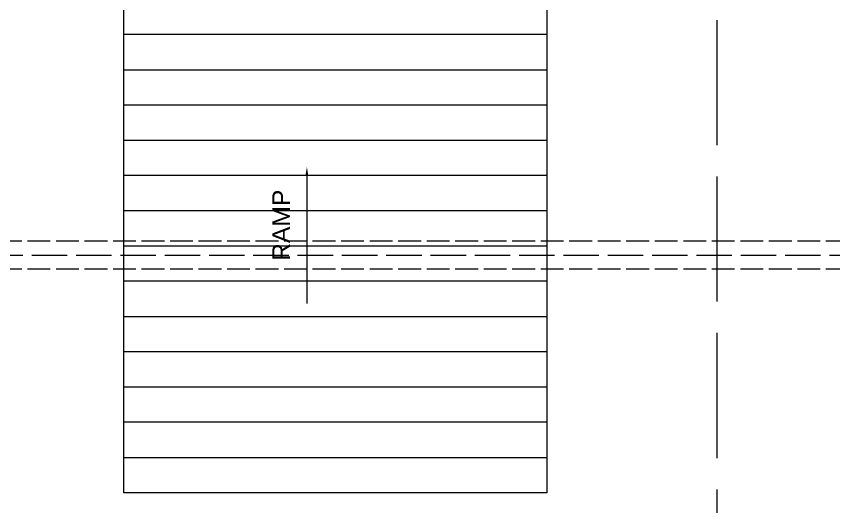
# Model space of a CAD drawing. Header units: inches. Extents: x 2602 to 127694, y 109 to 91908.
# Drawn here: x 24343 to 31301, y 19607 to 23780 of the extents above; entities that cross this region are included whole.
import ezdxf

# ---------------------------------------------------------------- set-up
doc = ezdxf.new("R2010")
doc.units = ezdxf.units.IN
doc.header["$MEASUREMENT"] = 0
doc.linetypes.add('PDF_IMPORT', pattern=[1, 0.8, -0.2])
doc.layers.add('PDF_Geometry', color=7, linetype='Continuous')
doc.layers.add('PDF_Solid Fills', color=7, linetype='Continuous', true_color=0x724639)
doc.layers.add('PDF_Text', color=230, linetype='Continuous', true_color=0xff007f)
doc.styles.add('PDF Arial', font='arial.ttf')

msp = doc.modelspace()

# ---------------------------------------------------------------- linework, layer by layer
at = {"layer": 'PDF_Geometry', "color": 30, "linetype": 'PDF_IMPORT', "lineweight": 0, "ltscale": 1331.743661, "true_color": 0xff7f00}
msp.add_lwpolyline([(30309.7, 17356.4), (30309.7, 79643.3)], dxfattribs=at)
at = {"layer": 'PDF_Geometry', "color": 15, "lineweight": 0, "true_color": 0x944a4a}
for points in [[(28859.9, 24225.1), (28859.9, 19724.7), (25258.3, 19724.7), (25258.3, 24225.1)], [(28859.9, 23624.8), (25258.3, 23624.8)], [(28859.9, 23323), (25258.3, 23323)], [(28859.9, 23024.5), (25258.3, 23024.5)], [(28859.9, 22722.7), (25258.3, 22722.7)], [(28859.9, 22424.2), (25258.3, 22424.2)], [(28859.9, 22125.8), (25258.3, 22125.8)], [(28859.9, 21824), (25258.3, 21824)], [(28859.9, 21525.5), (25258.3, 21525.5)], [(28859.9, 21223.7), (25258.3, 21223.7)], [(28859.9, 20925.2), (25258.3, 20925.2)], [(28859.9, 20623.4), (25258.3, 20623.4)], [(28859.9, 20324.9), (25258.3, 20324.9)], [(28859.9, 20023.2), (25258.3, 20023.2)]]:
    msp.add_lwpolyline(points, dxfattribs=at)
at = {"layer": 'PDF_Geometry', "color": 230, "lineweight": 0, "true_color": 0xff007f}
for points in [[(26816.4, 22421), (26816.4, 21335.2)], [(27059.1, 20925.2), (27059.1, 20925.2)]]:
    msp.add_lwpolyline(points, dxfattribs=at)
at = {"layer": 'PDF_Geometry', "color": 1, "linetype": 'PDF_IMPORT', "lineweight": 0, "ltscale": 242.731603}
for points in [[(9388.9, 21869.9), (38359.2, 21869.9)], [(9388.9, 21630.4), (38359.2, 21630.4)]]:
    msp.add_lwpolyline(points, dxfattribs=at)
at = {"layer": 'PDF_Geometry', "linetype": 'PDF_IMPORT', "lineweight": 0, "ltscale": 377.218032}
msp.add_lwpolyline([(8254, 21748.5), (38359.2, 21748.5)], dxfattribs=at)
at = {"layer": 'PDF_Solid Fills', "color": 230, "true_color": 0xff007f, "transparency": 33554559}
msp.add_solid([(26803.3, 22421), (26816.4, 22496.4), (26829.5, 22421)], dxfattribs=at)

# ---------------------------------------------------------------- texts
at = {"layer": 'PDF_Text', "insert": (26672, 21699.3), "char_height": 150, "attachment_point": 7, "rotation": 90, "style": 'PDF Arial'}
msp.add_mtext('RAMP', dxfattribs=at)

doc.saveas('drawing.dxf')
